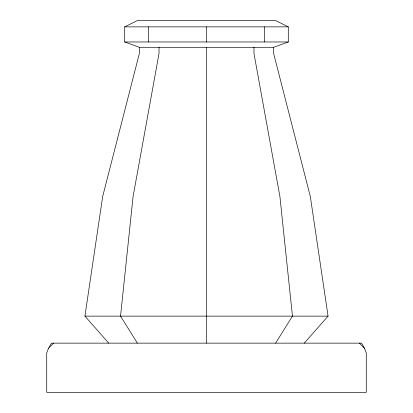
<?xml version="1.0" encoding="UTF-8"?>
<svg xmlns="http://www.w3.org/2000/svg" width="413" height="413" viewBox="0 0 413 413"><rect width="100%" height="100%" fill="white"/><g stroke="black" fill="none" stroke-linecap="round" stroke-linejoin="round"><path stroke-width="0.62" d="M108.743 343.146L84.933 316.126L102.677 196.516L139.362 53.514L139.362 47.294L124.711 41.966L124.711 26.866L137.162 20.65L275.838 20.65L288.289 26.866L288.289 41.966L273.638 47.294L139.362 47.294M48.491 348.288L46.721 352.986L46.721 392.35L366.279 392.35L366.279 352.986L364.509 348.288L361.582 343.146L51.418 343.146L48.491 348.288L53.592 343.146M275.626 343.146L292.461 316.126L279.911 196.516L253.974 53.514L253.974 47.294M304.257 343.146L328.067 316.126L310.323 196.516L273.638 53.514L273.638 47.294M124.711 26.866L288.289 26.866M124.711 41.966L288.289 41.966M84.933 316.126L328.067 316.126M359.408 343.146L364.509 348.288M137.374 343.146L120.539 316.126L133.089 196.516L159.026 53.514L159.026 47.294M264.335 26.866L264.335 41.966M206.5 26.866L206.5 41.966M206.5 47.294L206.5 343.146M148.665 26.866L148.665 41.966"/></g></svg>
